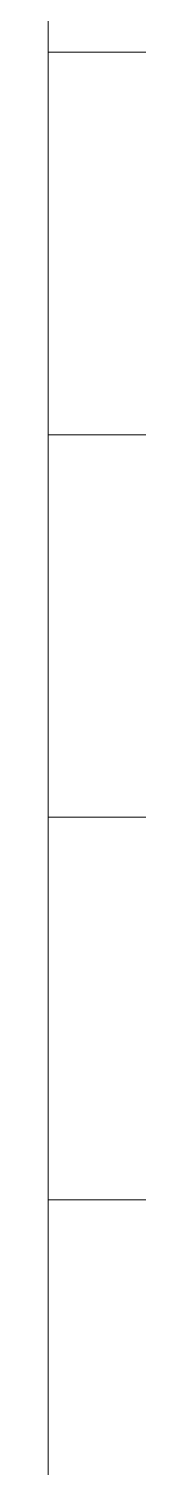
# Model space of a CAD drawing. Header units: inches. Extents: x 0 to 113, y 0 to 145.
# Drawn here: x 30.015 to 30.329, y 31.431 to 36.395 of the extents above; entities that cross this region are included whole.
import ezdxf

# ---------------------------------------------------------------- set-up
doc = ezdxf.new("R2010")
doc.units = ezdxf.units.IN
doc.header["$MEASUREMENT"] = 0
doc.layers.add('kadr', color=7, linetype='Continuous', lineweight=18)
doc.layers.add('kadr-cord', color=7, linetype='Continuous', lineweight=20)

msp = doc.modelspace()

# ---------------------------------------------------------------- linework, layer by layer
at = {"layer": 'kadr', "ltscale": 2, "transparency": 33554687}
msp.add_line((30.0155, 38.0101, 2.9414), (30.0155, 20.4736, 2.9414), dxfattribs=at)
msp.add_line((30.0155, 38.0101, 2.9414), (30.0155, 20.4736, 2.9414), dxfattribs=at)
at = {"layer": 'kadr-cord'}
for p, q in [((30.0155, 36.3137, 2.9414), (83.1742, 36.3137, 2.9414)), ((30.0155, 36.3137, 2.9414), (83.1742, 36.3137, 2.9414)), ((30.0155, 34.9937, 2.9414), (49.3206, 34.9937, 2.9414)), ((30.0155, 34.9937, 2.9414), (49.3206, 34.9937, 2.9414)), ((30.0155, 33.6737, 2.9414), (49.3206, 33.6737, 2.9414)), ((30.0155, 33.6737, 2.9414), (49.3206, 33.6737, 2.9414)), ((30.0155, 32.3537, 2.9414), (49.3206, 32.3537, 2.9414)), ((30.0155, 32.3537, 2.9414), (49.3206, 32.3537, 2.9414))]:
    msp.add_line(p, q, dxfattribs=at)

doc.saveas('drawing.dxf')
